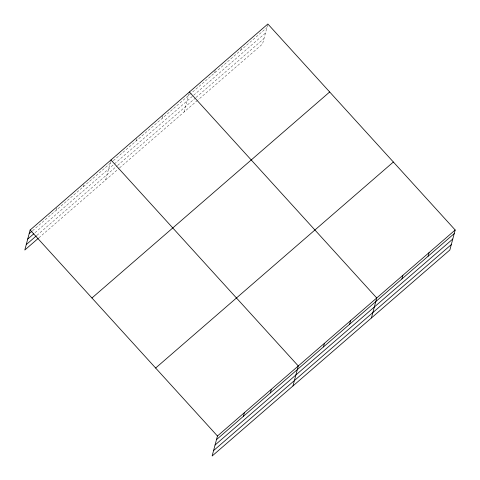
<?xml version="1.0" encoding="UTF-8"?>
<svg xmlns="http://www.w3.org/2000/svg" width="480" height="480" viewBox="0 0 480 480"><rect width="100%" height="100%" fill="white"/><g stroke="black" fill="none" stroke-linecap="round" stroke-linejoin="round"><path stroke-width="0.36" stroke-dasharray="2.4 1.8" d="M56.118 210.282L57.078 206.664M83.058 186.936L84.024 183.318M105.648 179.964L110.964 159.972M136.152 140.922L136.92 138.03M162.306 118.266L163.266 114.648M184.098 111.978L189.222 92.706M214.602 72.942L215.568 69.324M240.756 50.28L241.716 46.662M267.672 24.726L262.548 43.992L198.006 99.924M32.544 230.712L112.782 161.178M113.34 160.692L266.904 27.618M35.034 232.71L193.134 95.7M193.692 95.22L265.464 33.018M36.918 235.362L117.096 165.876M117.654 165.396L195.552 97.896M196.104 97.41L263.982 38.586M38.85 237.846L118.998 168.39M119.556 167.91L197.448 100.404"/><path stroke-width="0.72" d="M455.184 229.992L217.452 436.008L212.136 456L449.862 249.984L455.184 229.992L267.864 24L30.138 230.016L24.816 250.008L38.286 238.332M243.432 416.274L244.398 412.662M270.378 392.928L271.338 389.31M292.962 385.956L298.284 365.964L110.964 159.972M323.466 346.92L324.432 343.302M349.62 324.258L350.58 320.64M371.412 317.97L376.734 297.978L189.414 91.986M401.922 278.934L402.882 275.316M428.07 256.272L429.03 252.654M29.172 233.628L31.98 231.198M27.738 239.034L33.912 233.682M26.256 244.602L36.36 235.848M91.95 297.99L329.682 91.98M155.64 368.028L393.366 162.018M216.492 439.626L454.218 233.61M215.052 445.026L452.784 239.016M213.57 450.594L451.302 244.584M30.138 230.016L217.452 436.008"/></g></svg>
